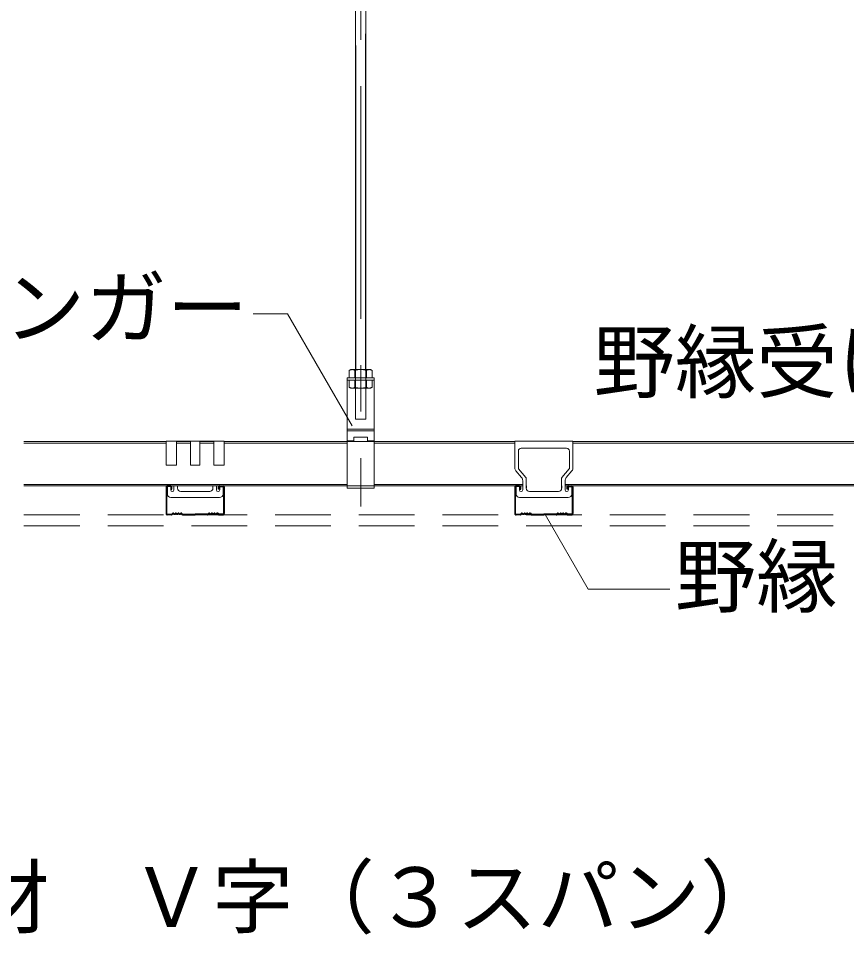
# Model space of a CAD drawing. Units: millimetres, scale not verified. Extents: x -7800 to 7800, y -5387 to 5300.
# Drawn here: x -7213 to -6501, y -357 to 431 of the extents above; entities that cross this region are included whole.
import ezdxf
from ezdxf.enums import TextEntityAlignment as Align

# ---------------------------------------------------------------- set-up
doc = ezdxf.new("R2010")
doc.units = ezdxf.units.MM
doc.header["$LTSCALE"] = 40
for name, pattern in [('CHAIN1', [8, 5, -1, 1, -1]), ('DASHED1', [1.8, 1.2, -0.6]), ('DOUBLE_CHAIN2', [12.8, 9, -1, 0.6, -0.6, 0.6, -1])]:
    doc.linetypes.add(name, pattern=pattern)
for name, color, linetype, lineweight in [('7-0_中心線', 4, 'CHAIN1', 9), ('7-1_吊り材', 7, 'Continuous', 18), ('7-2_野縁受け', 3, 'Continuous', 18), ('7-3_野縁', 2, 'Continuous', 25), ('7-6_文字', 7, 'Continuous', 18), ('7-A_クリップ', 7, 'Continuous', 18), ('7-D_パネル', 4, 'Continuous', 9)]:
    doc.layers.add(name, color=color, linetype=linetype, lineweight=lineweight)
doc.styles.add('ＭＳ ゴシック', font='')
doc.styles.get('ＭＳ ゴシック').set_extended_font_data('MS Gothic')

msp = doc.modelspace()

# ---------------------------------------------------------------- linework, layer by layer
at = {"layer": '7-0_中心線'}
msp.add_line((-6918.73, 1012.87), (-6918.73, 11.09), dxfattribs=at)
at = {"layer": '7-1_吊り材', "linetype": 'DOUBLE_CHAIN2'}
for p, q in [((-6914.68, 930.11), (-6914.68, 129.02)), ((-6922.78, 920.02), (-6922.78, 129.02))]:
    msp.add_line(p, q, dxfattribs=at)
at = {"layer": '7-1_吊り材'}
for p, q in [((-6914.23, 928.81), (-6914.23, 129.02)), ((-6923.23, 920.02), (-6923.23, 129.02)), ((-6927.22, 129.02), (-6928.53, 128.27)), ((-6928.53, 122.02), (-6928.53, 128.27)), ((-6927.22, 129.02), (-6910.24, 129.02)), ((-6923.63, 122.02), (-6923.63, 128.27)), ((-6913.83, 122.02), (-6913.83, 128.27)), ((-6910.24, 129.02), (-6908.93, 128.27)), ((-6908.93, 122.02), (-6908.93, 128.27)), ((-6930.23, 122.02), (-6930.23, 27.02)), ((-6930.23, 122.02), (-6930.23, 27.02)), ((-6930.23, 122.02), (-6907.23, 122.02)), ((-6928.53, 122.02), (-6908.93, 122.02)), ((-6907.23, 122.02), (-6907.23, 27.02)), ((-6930.23, 77.86), (-6907.23, 77.86)), ((-6930.23, 76.45), (-6907.23, 76.45)), ((-6924.73, 71.01), (-6924.73, 67.52)), ((-6912.73, 71.01), (-6924.73, 71.01)), ((-6930.23, 67.61), (-6924.73, 67.61)), ((-6912.73, 67.61), (-6907.23, 67.61))]:
    msp.add_line(p, q, dxfattribs=at)
at = {"layer": '7-1_吊り材', "linetype": 'DASHED1'}
for p, q in [((-6923.23, 129.02), (-6923.23, 86.49)), ((-6914.23, 86.49), (-6914.23, 129.02)), ((-6930.23, 120.02), (-6907.23, 120.02)), ((-6928.53, 120.02), (-6928.53, 113.78)), ((-6908.93, 120.02), (-6928.53, 120.02)), ((-6923.63, 120.02), (-6923.63, 113.78)), ((-6913.83, 120.02), (-6913.83, 113.78)), ((-6908.93, 120.02), (-6908.93, 113.78)), ((-6927.22, 113.02), (-6928.53, 113.78)), ((-6910.24, 113.02), (-6927.22, 113.02)), ((-6910.24, 113.02), (-6908.93, 113.78)), ((-6923.23, 86.49), (-6914.23, 86.49))]:
    msp.add_line(p, q, dxfattribs=at)
at = {"layer": '7-1_吊り材'}
for points in [[(-6930.23, 122.02), (-6930.23, 27.02), (-6907.23, 27.02)], [(-6912.73, 71.01), (-6912.73, 67.03), (-6907.23, 67.03)], [(-6930.23, 67.03), (-6924.73, 67.03), (-6924.73, 67.52)]]:
    msp.add_lwpolyline(points, dxfattribs=at)
for centre, radius, start, end in [((-6925.33, 122.25), 6.81, 96.34293, 118.04131), ((-6926.24, 124.15), 4.88, 57.57117, 88.04457), ((-6918.73, 112.81), 16.22, 72.41203, 107.58795), ((-6911.21, 124.15), 4.88, 91.95541, 122.42882), ((-6912.13, 122.25), 6.81, 61.95868, 83.65706)]:
    msp.add_arc(centre, radius, start, end, dxfattribs=at)
at = {"layer": '7-1_吊り材', "linetype": 'DASHED1'}
for centre, radius, start, end in [((-6925.33, 119.8), 6.81, 241.95868, 263.65706), ((-6926.24, 117.9), 4.88, 271.95541, 302.42882), ((-6918.73, 129.24), 16.22, 252.41203, 287.58795), ((-6911.21, 117.9), 4.88, 237.57117, 268.04457), ((-6912.13, 119.8), 6.81, 276.34293, 298.04131)]:
    msp.add_arc(centre, radius, start, end, dxfattribs=at)
at = {"layer": '7-2_野縁受け'}
for p, q in [((-7208.38, 67.02), (-7086.08, 67.02)), ((-7208.38, 65.83), (-7086.08, 65.83)), ((-7077.08, 67.02), (-7065.08, 67.02)), ((-7077.08, 65.83), (-7065.08, 65.83)), ((-7057.08, 67.02), (-7045.08, 67.02)), ((-7057.08, 65.83), (-7045.08, 65.83)), ((-7036.08, 67.02), (-6930.23, 67.02)), ((-7036.08, 65.83), (-6930.23, 65.83)), ((-6907.23, 67.02), (-6786.08, 67.02)), ((-6907.23, 65.83), (-6786.08, 65.83)), ((-6736.08, 67.02), (-6030.23, 67.02)), ((-6736.08, 65.83), (-6030.23, 65.83)), ((-7208.38, 30.23), (-6930.23, 30.23)), ((-7208.38, 29.02), (-6930.23, 29.02)), ((-6907.23, 30.23), (-6779.33, 30.23)), ((-6907.23, 29.02), (-6779.33, 29.02)), ((-6742.83, 30.23), (-6487.68, 30.23)), ((-6742.83, 29.02), (-6487.68, 29.02))]:
    msp.add_line(p, q, dxfattribs=at)
at = {"layer": '7-2_野縁受け', "linetype": 'DASHED1'}
for p, q in [((-6930.23, 67.02), (-6907.23, 67.02)), ((-6930.23, 29.02), (-6907.23, 29.02))]:
    msp.add_line(p, q, dxfattribs=at)
at = {"layer": '7-3_野縁'}
for p, q in [((-7086.08, 28.02), (-7086.08, 5.07)), ((-7085.58, 5.05), (-7085.58, 28.02)), ((-7082.08, 29.02), (-7085.08, 29.02)), ((-7082.08, 28.52), (-7085.08, 28.52)), ((-7081.58, 26.02), (-7081.58, 28.02)), ((-7081.58, 26.02), (-7081.08, 26.03)), ((-7081.08, 26.03), (-7081.08, 28.03)), ((-7041.08, 26.03), (-7041.08, 28.03)), ((-7040.58, 26.02), (-7041.08, 26.03)), ((-7040.58, 26.02), (-7040.58, 28.02)), ((-7040.08, 29.02), (-7037.08, 29.02)), ((-7040.08, 28.52), (-7037.08, 28.52)), ((-7036.58, 5.05), (-7036.58, 28.02)), ((-7036.08, 28.02), (-7036.08, 5.07)), ((-6786.08, 28.02), (-6786.08, 5.07)), ((-6785.58, 5.05), (-6785.58, 28.02)), ((-6782.08, 29.02), (-6785.08, 29.02)), ((-6782.08, 28.52), (-6785.08, 28.52)), ((-6781.58, 26.02), (-6781.58, 28.02)), ((-6781.58, 26.02), (-6781.08, 26.03)), ((-6781.08, 26.03), (-6781.08, 28.03)), ((-6776.33, 29.02), (-6776.33, 26.88)), ((-6745.83, 29.02), (-6745.83, 26.88)), ((-6741.08, 26.03), (-6741.08, 28.03)), ((-6740.58, 26.02), (-6741.08, 26.03)), ((-6740.58, 26.02), (-6740.58, 28.02)), ((-6740.08, 29.02), (-6737.08, 29.02)), ((-6740.08, 28.52), (-6737.08, 28.52)), ((-6736.58, 5.05), (-6736.58, 28.02)), ((-6736.08, 28.02), (-6736.08, 5.07)), ((-7085.08, 4.52), (-7081.49, 4.52)), ((-7085.08, 4.52), (-7081.49, 4.52)), ((-7081.49, 4.02), (-7085.08, 4.02)), ((-7081.49, 4.02), (-7085.08, 4.02)), ((-7080.43, 5.38), (-7081.14, 4.67)), ((-7081.14, 4.67), (-7080.43, 5.38)), ((-7080.08, 5.02), (-7080.79, 4.32)), ((-7080.08, 5.02), (-7080.79, 4.32)), ((-7073.08, 5.02), (-7072.37, 4.32)), ((-7072.73, 5.38), (-7072.02, 4.67)), ((-7071.67, 4.52), (-7061.08, 4.52)), ((-7071.67, 4.02), (-7061.08, 4.02)), ((-7050.49, 4.52), (-7061.08, 4.52)), ((-7050.49, 4.02), (-7061.08, 4.02)), ((-7049.43, 5.38), (-7050.14, 4.67)), ((-7049.08, 5.02), (-7049.78, 4.32)), ((-7042.08, 5.02), (-7041.37, 4.32)), ((-7042.08, 5.02), (-7041.37, 4.32)), ((-7041.72, 5.38), (-7041.02, 4.67)), ((-7041.02, 4.67), (-7041.72, 5.38)), ((-7037.08, 4.52), (-7040.66, 4.52)), ((-7037.08, 4.52), (-7040.66, 4.52)), ((-7040.66, 4.02), (-7037.08, 4.02)), ((-7040.66, 4.02), (-7037.08, 4.02)), ((-6785.08, 4.52), (-6781.49, 4.52)), ((-6785.08, 4.52), (-6781.49, 4.52)), ((-6781.49, 4.02), (-6785.08, 4.02)), ((-6781.49, 4.02), (-6785.08, 4.02)), ((-6780.43, 5.38), (-6781.14, 4.67)), ((-6781.14, 4.67), (-6780.43, 5.38)), ((-6780.08, 5.02), (-6780.79, 4.32)), ((-6780.08, 5.02), (-6780.79, 4.32)), ((-6773.08, 5.02), (-6772.37, 4.32)), ((-6772.73, 5.38), (-6772.02, 4.67)), ((-6771.67, 4.52), (-6761.08, 4.52)), ((-6771.67, 4.02), (-6761.08, 4.02)), ((-6750.49, 4.52), (-6761.08, 4.52)), ((-6750.49, 4.02), (-6761.08, 4.02)), ((-6749.43, 5.38), (-6750.14, 4.67)), ((-6749.08, 5.02), (-6749.78, 4.32)), ((-6742.08, 5.02), (-6741.37, 4.32)), ((-6742.08, 5.02), (-6741.37, 4.32)), ((-6741.72, 5.38), (-6741.02, 4.67)), ((-6741.02, 4.67), (-6741.72, 5.38)), ((-6737.08, 4.52), (-6740.66, 4.52)), ((-6737.08, 4.52), (-6740.66, 4.52)), ((-6740.66, 4.02), (-6737.08, 4.02)), ((-6740.66, 4.02), (-6737.08, 4.02))]:
    msp.add_line(p, q, dxfattribs=at)
for centre, radius, start, end in [((-7085.08, 28.02), 1, 90.00299, 180.00299), ((-7085.08, 28.02), 0.5, 90.00299, 180.00299), ((-7082.08, 28.02), 1, 0.00299, 90.00299), ((-7082.08, 28.02), 0.5, 0.00299, 90.00299), ((-7040.08, 28.02), 1, 89.99699, 179.99699), ((-7040.08, 28.02), 0.5, 89.99699, 179.99699), ((-7037.08, 28.02), 1, 359.99699, 89.99699), ((-7037.08, 28.02), 0.5, 359.99699, 89.99699), ((-6785.08, 28.02), 1, 90.00299, 180.00299), ((-6785.08, 28.02), 0.5, 90.00299, 180.00299), ((-6782.08, 28.02), 1, 0.00299, 90.00299), ((-6782.08, 28.02), 0.5, 0.00299, 90.00299), ((-6740.08, 28.02), 1, 89.99699, 179.99699), ((-6740.08, 28.02), 0.5, 89.99699, 179.99699), ((-6737.08, 28.02), 1, 359.99699, 89.99699), ((-6737.08, 28.02), 0.5, 359.99699, 89.99699), ((-7085.08, 5.02), 1, 177.476, 270), ((-7085.08, 5.02), 1, 177.476, 270), ((-7085.08, 5.02), 0.5, 177.476, 270), ((-7085.08, 5.02), 0.5, 177.476, 270), ((-7081.49, 5.02), 0.5, 270, 314.99998), ((-7081.49, 5.02), 0.5, 269.99998, 314.99998), ((-7081.49, 5.02), 1, 270, 314.99998), ((-7081.49, 5.02), 1, 270, 315), ((-7080.08, 5.02), 0.5, 46.39717, 135), ((-7078.83, 6.34), 1.81, 226.39717, 313.60281), ((-7078.83, 6.34), 1.31, 226.39717, 313.60281), ((-7077.58, 5.02), 0.5, 36.86989, 133.60281), ((-7076.58, 5.77), 1.25, 216.86989, 323.1301), ((-7076.58, 5.77), 0.75, 216.86989, 323.1301), ((-7075.58, 5.02), 0.5, 46.39717, 143.1301), ((-7075.58, 5.02), 0.5, 36.86989, 143.1301), ((-7074.33, 6.34), 1.81, 226.39717, 313.60281), ((-7074.33, 6.34), 1.31, 226.39717, 313.60281), ((-7073.08, 5.02), 0.5, 44.99998, 133.60281), ((-7071.67, 5.02), 1, 225, 270), ((-7071.67, 5.02), 0.5, 225, 270), ((-7050.49, 5.02), 0.5, 270, 315), ((-7050.49, 5.02), 1, 270, 315), ((-7049.08, 5.02), 0.5, 46.39719, 135.00002), ((-7047.83, 6.34), 1.81, 226.39719, 313.60283), ((-7047.83, 6.34), 1.31, 226.39719, 313.60283), ((-7046.58, 5.02), 0.5, 36.8699, 143.13011), ((-7046.58, 5.02), 0.5, 36.8699, 133.60283), ((-7045.58, 5.77), 1.25, 216.8699, 323.13011), ((-7045.58, 5.77), 0.75, 216.8699, 323.13011), ((-7044.58, 5.02), 0.5, 46.39719, 143.13011), ((-7043.33, 6.34), 1.81, 226.39719, 313.60283), ((-7043.33, 6.34), 1.31, 226.39719, 313.60283), ((-7042.08, 5.02), 0.5, 45, 133.60283), ((-7040.66, 5.02), 1, 225.00002, 270), ((-7040.66, 5.02), 1, 225, 270), ((-7040.66, 5.02), 0.5, 225.00002, 270), ((-7040.66, 5.02), 0.5, 225, 270), ((-7037.08, 5.02), 1, 269.99997, 2.524), ((-7037.08, 5.02), 1, 270, 2.524), ((-7037.08, 5.02), 0.5, 269.99997, 2.524), ((-7037.08, 5.02), 0.5, 270, 2.524), ((-6785.08, 5.02), 1, 177.476, 270), ((-6785.08, 5.02), 1, 177.476, 270), ((-6785.08, 5.02), 0.5, 177.476, 270), ((-6785.08, 5.02), 0.5, 177.476, 270), ((-6781.49, 5.02), 0.5, 270, 314.99998), ((-6781.49, 5.02), 0.5, 269.99998, 314.99998), ((-6781.49, 5.02), 1, 270, 314.99998), ((-6781.49, 5.02), 1, 270, 315), ((-6780.08, 5.02), 0.5, 46.39717, 135), ((-6778.83, 6.34), 1.81, 226.39717, 313.60281), ((-6778.83, 6.34), 1.31, 226.39717, 313.60281), ((-6777.58, 5.02), 0.5, 36.86989, 133.60281), ((-6776.58, 5.77), 1.25, 216.86989, 323.1301), ((-6776.58, 5.77), 0.75, 216.86989, 323.1301), ((-6775.58, 5.02), 0.5, 46.39717, 143.1301), ((-6775.58, 5.02), 0.5, 36.86989, 143.1301), ((-6774.33, 6.34), 1.81, 226.39717, 313.60281), ((-6774.33, 6.34), 1.31, 226.39717, 313.60281), ((-6773.08, 5.02), 0.5, 44.99998, 133.60281), ((-6771.67, 5.02), 1, 225, 270), ((-6771.67, 5.02), 0.5, 225, 270), ((-6750.49, 5.02), 0.5, 270, 315), ((-6750.49, 5.02), 1, 270, 315), ((-6749.08, 5.02), 0.5, 46.39719, 135.00002), ((-6747.83, 6.34), 1.81, 226.39719, 313.60283), ((-6747.83, 6.34), 1.31, 226.39719, 313.60283), ((-6746.58, 5.02), 0.5, 36.8699, 143.13011), ((-6746.58, 5.02), 0.5, 36.8699, 133.60283), ((-6745.58, 5.77), 1.25, 216.8699, 323.13011), ((-6745.58, 5.77), 0.75, 216.8699, 323.13011), ((-6744.58, 5.02), 0.5, 46.39719, 143.13011), ((-6743.33, 6.34), 1.81, 226.39719, 313.60283), ((-6743.33, 6.34), 1.31, 226.39719, 313.60283), ((-6742.08, 5.02), 0.5, 45, 133.60283), ((-6740.66, 5.02), 1, 225.00002, 270), ((-6740.66, 5.02), 1, 225, 270), ((-6740.66, 5.02), 0.5, 225.00002, 270), ((-6740.66, 5.02), 0.5, 225, 270), ((-6737.08, 5.02), 1, 269.99997, 2.524), ((-6737.08, 5.02), 1, 270, 2.524), ((-6737.08, 5.02), 0.5, 269.99997, 2.524), ((-6737.08, 5.02), 0.5, 270, 2.524)]:
    msp.add_arc(centre, radius, start, end, dxfattribs=at)
at = {"layer": '7-6_文字'}
for p, q in [((-7011.1, 177.09), (-6981.65, 177.09)), ((-6925.95, 80.61), (-6981.65, 177.09)), ((-6760.09, 4.35), (-6722.93, -60.02)), ((-6652.85, -60.02), (-6722.93, -60.02))]:
    msp.add_line(p, q, dxfattribs=at)
at = {"layer": '7-A_クリップ'}
for p, q in [((-7086.08, 46.76), (-7086.08, 67.43)), ((-7036.08, 67.43), (-7086.08, 67.43)), ((-7077.08, 46.76), (-7077.08, 67.43)), ((-7065.08, 67.02), (-7065.08, 46.76)), ((-7057.08, 67.02), (-7057.08, 46.76)), ((-7045.08, 46.76), (-7045.08, 67.43)), ((-7036.08, 46.76), (-7036.08, 67.43)), ((-6736.08, 67.43), (-6786.08, 67.43)), ((-6786.08, 44.39), (-6786.08, 67.43)), ((-6736.08, 44.39), (-6736.08, 67.43)), ((-6783.08, 44.39), (-6783.08, 58.93)), ((-6780.58, 61.43), (-6741.58, 61.43)), ((-6739.08, 44.39), (-6739.08, 58.93)), ((-7077.08, 46.76), (-7086.08, 46.76)), ((-7065.08, 46.76), (-7057.08, 46.76)), ((-7045.08, 46.76), (-7036.08, 46.76)), ((-6780.27, 36.04), (-6785.14, 41.81)), ((-6776.57, 36.3), (-6782.84, 43.74)), ((-6745.59, 36.3), (-6739.32, 43.74)), ((-6741.89, 36.04), (-6737.02, 41.81)), ((-6779.33, 33.46), (-6779.33, 28.53)), ((-6776.33, 35.66), (-6776.33, 26.88)), ((-6745.83, 35.66), (-6745.83, 26.88)), ((-6742.83, 33.46), (-6742.83, 28.53)), ((-7083.13, 28.53), (-7085.03, 28.53)), ((-7085.03, 21.93), (-7085.03, 28.53)), ((-7082.13, 27.53), (-7082.13, 25.53)), ((-7079.33, 25.53), (-7079.33, 29.02)), ((-7076.33, 29.02), (-7076.33, 26.88)), ((-7073.58, 24.13), (-7048.58, 24.13)), ((-7045.83, 29.02), (-7045.83, 26.88)), ((-7042.83, 25.53), (-7042.83, 29.02)), ((-7040.03, 27.53), (-7040.03, 25.53)), ((-7039.03, 28.53), (-7037.13, 28.53)), ((-7037.13, 21.93), (-7037.13, 28.53)), ((-6783.13, 28.53), (-6785.03, 28.53)), ((-6785.03, 21.93), (-6785.03, 28.53)), ((-6782.13, 27.53), (-6782.13, 25.53)), ((-6779.33, 25.53), (-6779.33, 28.53)), ((-6773.58, 24.13), (-6748.58, 24.13)), ((-6742.83, 25.53), (-6742.83, 28.53)), ((-6740.03, 27.53), (-6740.03, 25.53)), ((-6739.03, 28.53), (-6737.13, 28.53)), ((-6737.13, 21.93), (-6737.13, 28.53)), ((-7082.03, 18.93), (-7040.13, 18.93)), ((-6782.03, 18.93), (-6740.13, 18.93))]:
    msp.add_line(p, q, dxfattribs=at)
for centre, radius, start, end in [((-6780.58, 58.93), 2.5, 90, 180), ((-6741.58, 58.93), 2.5, 0, 90), ((-6782.08, 44.39), 4, 180, 220.15601), ((-6782.08, 44.39), 1, 180, 220.15601), ((-6740.08, 44.39), 1, 319.84401, 0), ((-6740.08, 44.39), 4, 319.84401, 0), ((-6783.33, 33.46), 4, 0, 40.15601), ((-6777.33, 35.66), 1, 0, 40.15601), ((-6744.83, 35.66), 1, 139.84401, 180), ((-6738.83, 33.46), 4, 139.84401, 180), ((-7083.13, 27.53), 1, 0, 90), ((-7080.73, 25.53), 1.4, 180, 0), ((-7073.58, 26.88), 2.75, 180, 270), ((-7048.58, 26.88), 2.75, 270, 0), ((-7041.43, 25.53), 1.4, 180, 0), ((-7039.03, 27.53), 1, 90, 180), ((-6783.13, 27.53), 1, 0, 90), ((-6780.73, 25.53), 1.4, 180, 0), ((-6773.58, 26.88), 2.75, 180, 270), ((-6748.58, 26.88), 2.75, 270, 0), ((-6741.43, 25.53), 1.4, 180, 0), ((-6739.03, 27.53), 1, 90, 180), ((-7082.03, 21.93), 3, 180, 270), ((-7040.13, 21.93), 3, 270, 0), ((-6782.03, 21.93), 3, 180, 270), ((-6740.13, 21.93), 3, 270, 0)]:
    msp.add_arc(centre, radius, start, end, dxfattribs=at)
at = {"layer": '7-D_パネル', "linetype": 'DASHED1'}
for p, q in [((-7208.38, 4.02), (-4912.47, 4.02)), ((-7208.38, -5.48), (-4912.47, -5.48))]:
    msp.add_line(p, q, dxfattribs=at)

# ---------------------------------------------------------------- texts
at = {"layer": '7-6_文字', "style": 'ＭＳ ゴシック'}
for s, p in [('ハンガー', (-7295.73, 141.39)), ('野縁受け', (-6718.42, 94.64)), ('野縁', (-6648.44, -89.94)), ('・斜め部材\u3000Ｖ字（３スパン）', (-7536.63, -365.96))]:
    msp.add_text(s, height=51.32, dxfattribs=at).set_placement(p, align=Align.BOTTOM_LEFT)

doc.saveas('drawing.dxf')
